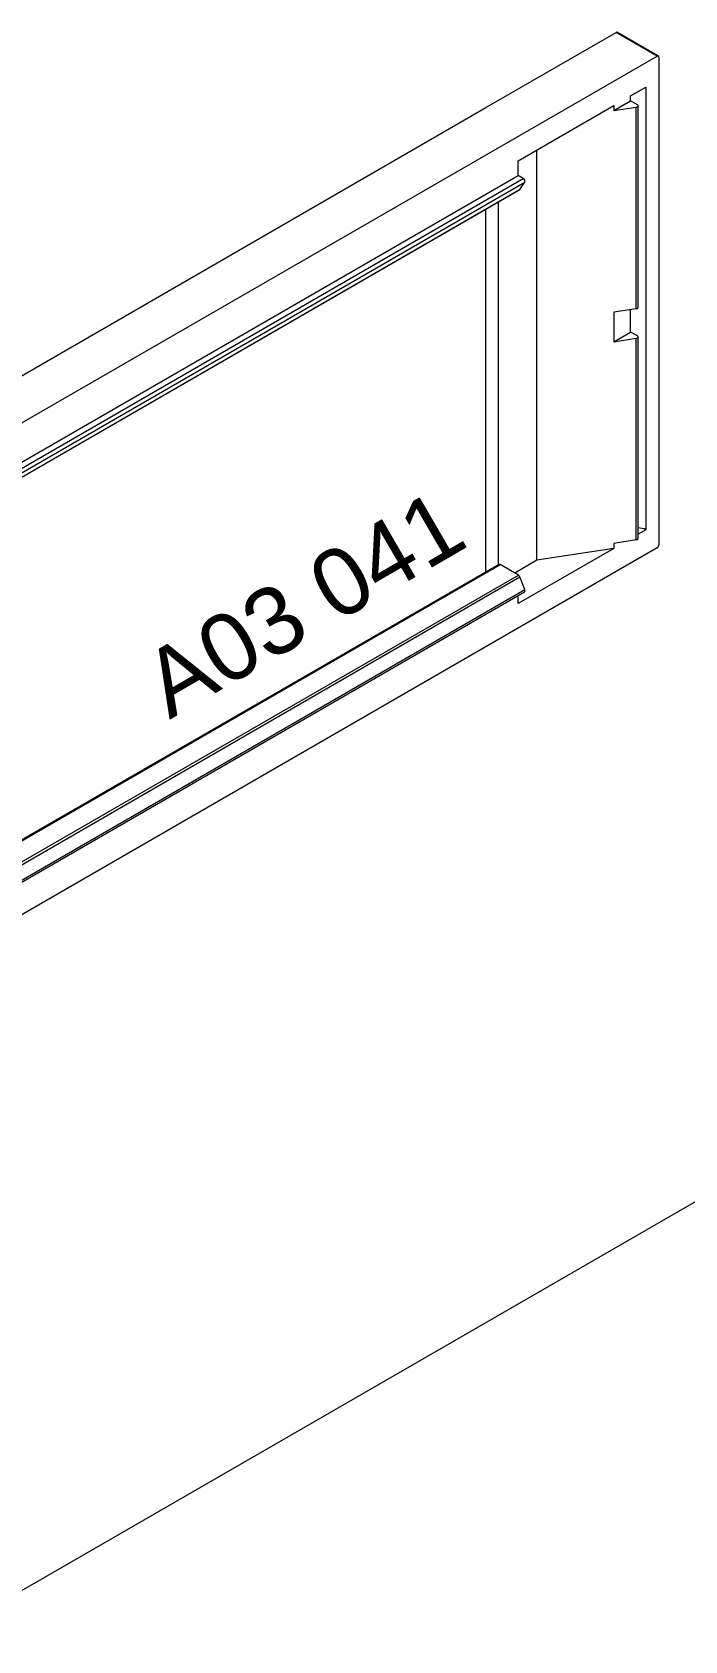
# Model space of a CAD drawing. Header units: millimetres. Extents: x 226 to 1066, y 456 to 1447.
# Drawn here: x 366.7 to 391.1, y 943.7 to 1003.8 of the extents above; entities that cross this region are included whole.
import ezdxf

# ---------------------------------------------------------------- set-up
doc = ezdxf.new("R2010")
doc.units = ezdxf.units.MM
doc.layers.add('nokta', color=140, linetype='Continuous')
doc.styles.get("Standard").update_dxf_attribs({"font": 'arial.ttf'})

# ---------------------------------------------------------------- blocks, each defined once
blk = doc.blocks.new('M.T.TİP-5B')
at = {"color": 1, "linetype": 'Continuous', "lineweight": 15}
for p, q in [((1312.356, 1358.44), (1317.224, 1361.25)), ((1318.752, 1360.369), (1317.224, 1361.25)), ((1318.797, 1360.373), (1317.269, 1361.255)), ((1285.405, 1341.118), (1318.752, 1360.369)), ((1318.815, 1360.332), (1318.815, 1342.107)), ((1317.765, 1358.881), (1318.338, 1359.211)), ((1317.765, 1358.697), (1317.765, 1358.881)), ((1318.338, 1359.211), (1318.338, 1342.676)), ((1283.877, 1342), (1312.356, 1358.44)), ((1313.565, 1356.456), (1317.133, 1358.516)), ((1317.133, 1358.332), (1317.765, 1358.697)), ((1317.133, 1358.516), (1317.133, 1358.332)), ((1317.133, 1358.332), (1317.979, 1358.463)), ((1318.02, 1358.55), (1317.765, 1358.697)), ((1317.979, 1358.463), (1318.001, 1358.468)), ((1317.979, 1350.93), (1317.979, 1358.463)), ((1318.001, 1358.468), (1318.02, 1358.476)), ((1318.034, 1358.539), (1318.02, 1358.55)), ((1318.02, 1358.476), (1318.034, 1358.487)), ((1318.043, 1358.527), (1318.034, 1358.539)), ((1318.034, 1358.487), (1318.043, 1358.5)), ((1318.046, 1358.513), (1318.043, 1358.527)), ((1318.043, 1358.5), (1318.046, 1358.513)), ((1318.046, 1350.981), (1318.046, 1358.513)), ((1314.265, 1341.537), (1314.265, 1356.86)), ((1287.314, 1340.75), (1313.565, 1355.905)), ((1313.565, 1355.905), (1313.565, 1356.456)), ((1313.757, 1355.794), (1313.565, 1355.905)), ((1287.367, 1340.226), (1313.618, 1355.381)), ((1287.377, 1340.236), (1313.629, 1355.39)), ((1287.506, 1340.639), (1313.757, 1355.794)), ((1287.561, 1340.497), (1313.812, 1355.652)), ((1313.629, 1355.39), (1313.812, 1355.652)), ((1312.833, 1341.376), (1312.833, 1354.928)), ((1312.356, 1341.1), (1312.356, 1354.652)), ((1317.979, 1350.93), (1317.133, 1350.8)), ((1317.133, 1350.8), (1317.133, 1349.697)), ((1317.765, 1350.062), (1317.765, 1350.897)), ((1317.133, 1349.697), (1317.765, 1350.062)), ((1318.02, 1349.915), (1317.765, 1350.062)), ((1318.034, 1349.904), (1318.02, 1349.915)), ((1318.043, 1349.892), (1318.034, 1349.904)), ((1318.046, 1349.878), (1318.043, 1349.892)), ((1318.043, 1349.865), (1318.046, 1349.878)), ((1318.046, 1342.346), (1318.046, 1349.878)), ((1317.133, 1349.697), (1317.979, 1349.828)), ((1317.979, 1349.828), (1318.001, 1349.833)), ((1317.979, 1342.296), (1317.979, 1349.828)), ((1318.001, 1349.833), (1318.02, 1349.842)), ((1318.02, 1349.842), (1318.034, 1349.852)), ((1318.034, 1349.852), (1318.043, 1349.865)), ((1318.338, 1342.676), (1318.046, 1342.508)), ((1317.979, 1342.296), (1317.133, 1342.165)), ((1317.133, 1342.165), (1317.133, 1341.981)), ((1318.752, 1341.997), (1288.352, 1324.447)), ((1314.265, 1341.537), (1313.438, 1341.06)), ((1317.133, 1341.981), (1313.565, 1339.921)), ((1317.133, 1341.981), (1314.265, 1341.537)), ((1292.135, 1329.396), (1312.888, 1341.377)), ((1312.843, 1341.382), (1292.171, 1329.448)), ((1292.275, 1328.687), (1313.573, 1340.982)), ((1292.362, 1328.636), (1313.629, 1340.913)), ((1313.573, 1340.982), (1312.888, 1341.377)), ((1313.812, 1340.44), (1313.629, 1340.913)), ((1287.551, 1325.202), (1313.802, 1340.357)), ((1292.56, 1328.171), (1313.812, 1340.44)), ((1313.802, 1340.357), (1313.812, 1340.366)), ((1313.802, 1340.357), (1313.802, 1340.357)), ((1313.819, 1340.418), (1313.812, 1340.44)), ((1313.812, 1340.366), (1313.819, 1340.38)), ((1313.821, 1340.398), (1313.819, 1340.418)), ((1313.819, 1340.38), (1313.821, 1340.398)), ((1313.565, 1339.921), (1313.565, 1340.22))]:
    blk.add_line(p, q, dxfattribs=at)
at = {"color": 7, "linetype": 'Continuous', "lineweight": 15}
blk.add_line((1291.773, 1301.185), (1325.057, 1320.399), dxfattribs=at)
at = {"color": 1, "linetype": 'Continuous', "lineweight": 15}
for centre, radius, start, end in [((1317.251, 1361.214), 0.0453, 65.69288, 125.61758), ((1318.777, 1360.338), 0.0393, 350.78596, 129.20329), ((1313.603, 1355.408), 0.0314, 300.15545, 325.53653), ((1313.7, 1355.69), 0.119, 341.22155, 61.18981), ((1317.98, 1350.999), 0.0689, 269.64993, 344.26099), ((1318.057, 1342.134), 0.611, 62.59831, 90.99881), ((1317.98, 1342.364), 0.0689, 269.64993, 344.26099), ((1318.677, 1342.113), 0.138, 302.60548, 357.39452), ((1312.862, 1341.34), 0.0455, 54.53278, 114.15676), ((1313.499, 1340.865), 0.138, 20.22711, 57.36203)]:
    blk.add_arc(centre, radius, start, end, dxfattribs=at)

msp = doc.modelspace()

# ---------------------------------------------------------------- block references
msp.add_blockref('M.T.TİP-5B', (-928.668, -357.5))

# ---------------------------------------------------------------- texts
at = {"layer": 'nokta', "insert": (365.304, 977.151), "char_height": 2.5, "width": 25.30173, "attachment_point": 1, "rotation": 30.14341}
msp.add_mtext('{\\pxqc;\\fArial|b0|i0|c162|p34;A03 041}', dxfattribs=at)

doc.saveas('drawing.dxf')
